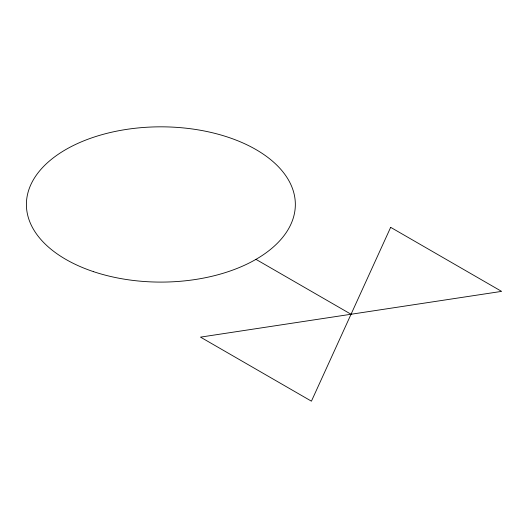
<?xml version="1.0" encoding="UTF-8"?>
<svg xmlns="http://www.w3.org/2000/svg" width="528" height="528" viewBox="0 0 528 528"><rect width="100%" height="100%" fill="white"/><g stroke="black" fill="none" stroke-linecap="round" stroke-linejoin="round"><path stroke-width="0.79" d="M255.961 259.36L351.047 314.252M390.667 227.337L311.428 401.174L200.495 337.128L501.6 291.383L390.667 227.337M93.634 271.696A134.475 77.636 0 0 0 295.343 204.461A134.475 77.636 0 0 0 93.634 137.227A134.475 77.636 0 0 0 93.634 271.696"/></g></svg>
